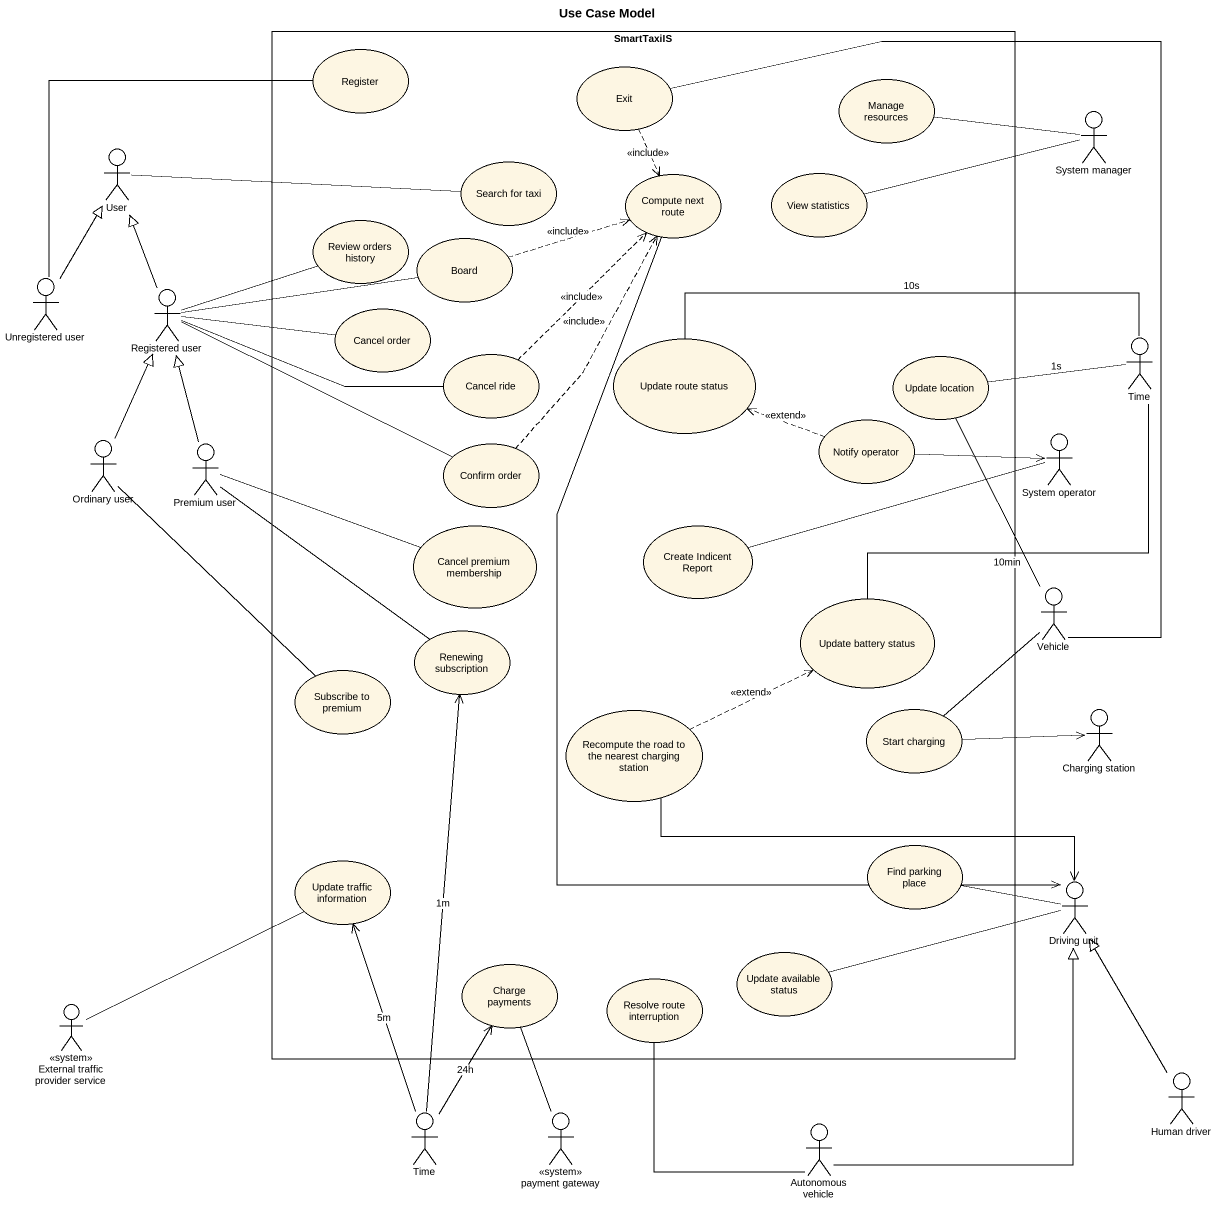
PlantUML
@startuml
title Use Case Model
rectangle SmartTaxiIS {
  usecase Register
  usecase Exit
  usecase "Manage resources" as Manage_resources
  usecase "Search for taxi" as Search_for_taxi
  usecase "Compute next route" as Compute_next_route
  usecase "View statistics" as View_statistics
  usecase "Review orders history" as Review_orders_history
  usecase Board
  usecase "Cancel order" as Cancel_order
  usecase "Cancel ride" as Cancel_ride
  usecase "Update route status" as Update_route_status
  usecase "Update location" as Update_location
  usecase "Notify operator" as Notify_operator
  usecase "Confirm order" as Confirm_order
  usecase "Cancel premium membership" as Cancel_premium_membership
  usecase "Create Indicent Report" as Create_Indicent_Report
  usecase "Update battery status" as Update_battery_status
  usecase "Renewing subscription" as Renewing_subscription
  usecase "Subscribe to premium" as Subscribe_to_premium
  usecase "Recompute the road to the nearest charging station" as Recompute_the_road_to_the
  usecase "Start charging" as Start_charging
  usecase "Find parking place" as Find_parking_place
  usecase "Update traffic information" as Update_traffic_information
  usecase "Charge payments" as Charge_payments
  usecase "Update available status" as Update_available_status
  usecase "Resolve route interruption" as Resolve_route_interruption
}
actor "System manager" as System_manager
actor User
actor "Unregistered user" as Unregistered_user
actor "Registered user" as Registered_user
actor Time
actor "Ordinary user" as Ordinary_user
actor "System operator" as System_operator
actor "Premium user" as Premium_user
actor Vehicle
actor "Charging station" as Charging_station
actor "Driving unit" as Driving_unit
actor "<<system>> External traffic provider service" as system_External_traffic
actor "Human driver" as Human_driver
actor "Time" as Time_2
actor "<<system>> payment gateway" as system_payment_gateway
actor "Autonomous vehicle" as Autonomous_vehicle
Exit ..> Compute_next_route : <<include>>
System_manager -left- Manage_resources
System_manager -left- View_statistics
User -right- Search_for_taxi
Compute_next_route --> Driving_unit
Board .right.> Compute_next_route : <<include>>
Unregistered_user -up- Register
Unregistered_user -up-|> User
Registered_user -up-|> User
Registered_user -right- Review_orders_history
Registered_user -right- Board
Registered_user -right- Cancel_order
Registered_user -right- Cancel_ride
Registered_user -right- Confirm_order
Cancel_ride .up.> Compute_next_route : <<include>>
Time -left- Update_route_status : 10s
Time -left- Update_location : 1s
Time -- Update_battery_status : 10min
Ordinary_user -up-|> Registered_user
Ordinary_user -- Subscribe_to_premium
Notify_operator .left.> Update_route_status : <<extend>>
Notify_operator -right-> System_operator
System_operator -left- Create_Indicent_Report
Premium_user -up-|> Registered_user
Premium_user -right- Cancel_premium_membership
Premium_user -- Renewing_subscription
Confirm_order .up.> Compute_next_route : <<include>>
Vehicle -up- Exit
Vehicle -up- Update_location
Vehicle -- Start_charging
Recompute_the_road_to_the .right.> Update_battery_status : <<extend>>
Recompute_the_road_to_the -right-> Driving_unit
Charging_station <-left- Start_charging
Update_traffic_information -left- system_External_traffic
Driving_unit -left- Find_parking_place
Driving_unit -left- Update_available_status
Human_driver -up-|> Driving_unit
Time_2 -up-> Renewing_subscription : 1m
Time_2 -up-> Update_traffic_information : 5m
Time_2 -up-> Charge_payments : 24h
system_payment_gateway -up- Charge_payments
Autonomous_vehicle -up-|> Driving_unit
Autonomous_vehicle -up- Resolve_route_interruption
@enduml
